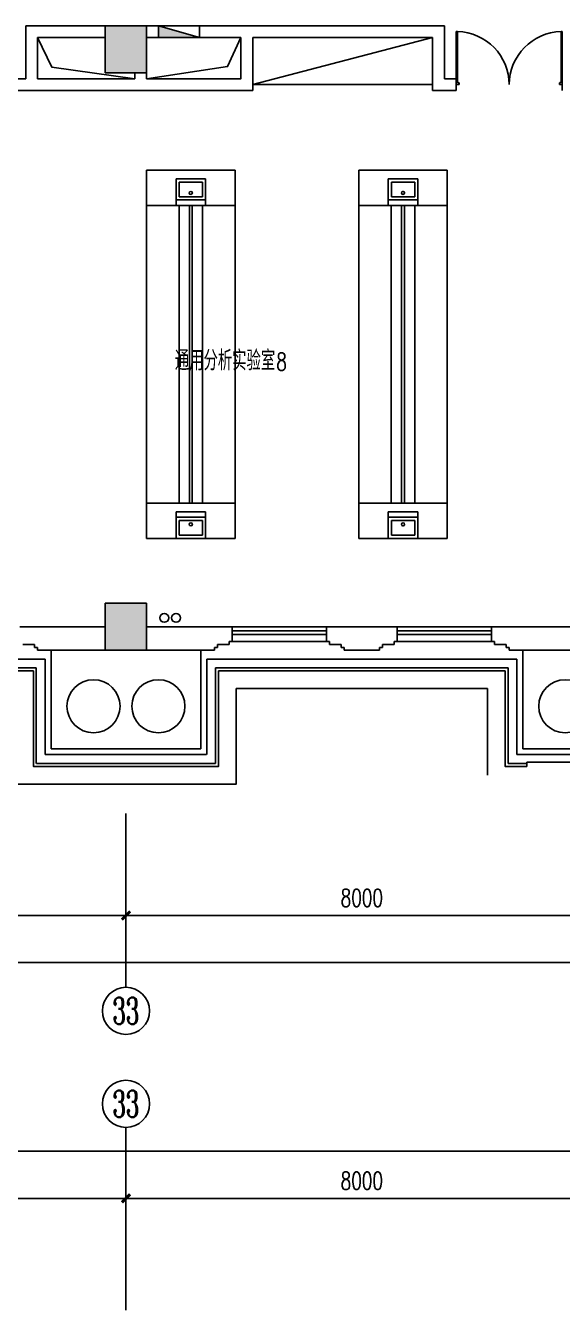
# Model space of a CAD drawing. Extents: x 190999 to 834799, y -200814 to 215286.
# Drawn here: x 618085 to 627185, y 110386 to 132186 of the extents above; entities that cross this region are included whole.
import ezdxf
from ezdxf.enums import TextEntityAlignment as Align

# ---------------------------------------------------------------- set-up
doc = ezdxf.new("R2010")
doc.units = 0
doc.header["$LTSCALE"] = 1000
doc.header["$MEASUREMENT"] = 0
for name, color, linetype in [('A-墙线', 2, 'Continuous'), ('A-外包装修', 250, 'Continuous'), ('A-外窗', 145, 'Continuous'), ('A-家具', 250, 'Continuous'), ('A-门', 167, 'Continuous'), ('AXIS', 3, 'Continuous'), ('AXIS_TEXT', 7, 'Continuous'), ('COLUMN', 2, 'Continuous'), ('EQUIP_消火栓', 6, 'Continuous'), ('PUB_HATCH', 250, 'Continuous'), ('屋面排水', 7, 'Continuous'), ('房间名称', 7, 'Continuous'), ('洞口线', 177, 'Continuous'), ('雨水管', 3, 'Continuous')]:
    doc.layers.add(name, color=color, linetype=linetype)
doc.styles.add('_TCH_AXIS', font='COMPLEX', dxfattribs={"bigfont": 'GBCBIG'})
doc.styles.add('_TCH_DIM', font='SIMPLEX', dxfattribs={"bigfont": 'GBCBIG'})
doc.styles.add('COMPLEX', font='COMPLEX')
doc.styles.add('DIM_FONT', font='SIMPLEX', dxfattribs={"width": 0.7, "bigfont": 'GBCBIG'})
doc.styles.add('zz-1', font='arial.ttf', dxfattribs={"width": 0.8})
doc.dimstyles.new('DIMN', dxfattribs={"dimtxt": 300, "dimasz": 100, "dimexe": 250, "dimexo": 300, "dimgap": 150, "dimtad": 1, "dimdec": 0, "dimzin": 0, "dimdsep": 46, "dimtxsty": 'DIM_FONT', "dimblk": 'ARCHTICK', "dimcen": 0.09, "dimclrt": 7, "dimazin": 2, "dimtfac": 1, "dimtdec": 0, "dimtix": 1, "dimtmove": 2, "dimatfit": 3, "dimfxl": 0, "dimtolj": 1, "dimtzin": 0, "dimarcsym": 0})

# ---------------------------------------------------------------- blocks, each defined once
blk = doc.blocks.new('m1800')
at = {"layer": 'A-墙线'}
for p, q in [((-900, -100), (-900, 100)), ((900, -100), (900, 100))]:
    blk.add_line(p, q, dxfattribs=at)
at = {"layer": 'A-门'}
for p, q in [((-900, 900), (-900, 0)), ((-900, 900), (-880, 900)), ((-880, 900), (-880, 50)), ((880, 900), (880, 50)), ((900, 900), (880, 900)), ((900, 900), (900, 0)), ((-900, 50), (-870, 50)), ((-900, 0), (-850, 0)), ((-870, 50), (-870, 30)), ((-870, 30), (-850, 30)), ((-850, 30), (-850, 0)), ((850, 30), (850, 0)), ((870, 30), (850, 30)), ((900, 0), (850, 0)), ((870, 50), (870, 30)), ((900, 50), (870, 50))]:
    blk.add_line(p, q, dxfattribs=at)
for centre, start, end in [((-900, 0), 0, 88.7267), ((900, 0), 91.2733, 180)]:
    blk.add_arc(centre, 900, start, end, dxfattribs=at)
blk = doc.blocks.new('$TwtSys$00000434')
for p, q in [((-0.5, 0.5), (-0.5, -0.5)), ((-0.5, -0.5), (0.5, 0.5)), ((0.5, 0.5), (-0.5, 0.5)), ((0.5, -0.5), (0.5, 0.5)), ((-0.5, -0.5), (0.5, -0.5))]:
    blk.add_line(p, q)
blk.add_solid([(0.5, -0.5), (0.5, 0.5), (-0.5, -0.5)])
blk = doc.blocks.new('_ArchTick')
at = {"const_width": 0.5}
blk.add_lwpolyline([(-0.7, -0.7), (0.7, 0.7)], dxfattribs=at)
blk = doc.blocks.new('*D240')
at = {"layer": 'AXIS', "color": 0, "lineweight": -2}
for p, q in [((619785, 110686), (619785, 112536)), ((627785, 110686), (627785, 112536)), ((619785, 112286), (627785, 112286))]:
    blk.add_line(p, q, dxfattribs=at)
at = {"layer": 'Defpoints', "color": 0}
for p in [(627785, 112286), (619785, 110386), (627785, 110386)]:
    blk.add_point(p, dxfattribs=at)
at = {"layer": 'AXIS', "color": 0, "lineweight": -2, "xscale": 100, "yscale": 100, "zscale": 100, "rotation": 180}
blk.add_blockref('_ArchTick', (619785, 112286), dxfattribs=at)
at = {"layer": 'AXIS', "color": 0, "lineweight": -2, "xscale": 100, "yscale": 100, "zscale": 100}
blk.add_blockref('_ArchTick', (627785, 112286), dxfattribs=at)
at = {"layer": 'AXIS', "color": 7, "insert": (623785, 112586), "char_height": 300, "attachment_point": 5, "style": 'DIM_FONT'}
blk.add_mtext('\\A1;8000', dxfattribs=at)
blk = doc.blocks.new('*D241')
at = {"layer": 'AXIS', "color": 0, "lineweight": -2}
for p, q in [((611785, 110686), (611785, 112536)), ((619785, 110686), (619785, 112536)), ((611785, 112286), (619785, 112286))]:
    blk.add_line(p, q, dxfattribs=at)
at = {"layer": 'Defpoints', "color": 0}
for p in [(619785, 112286), (611785, 110386), (619785, 110386)]:
    blk.add_point(p, dxfattribs=at)
at = {"layer": 'AXIS', "color": 0, "lineweight": -2, "xscale": 100, "yscale": 100, "zscale": 100, "rotation": 180}
blk.add_blockref('_ArchTick', (611785, 112286), dxfattribs=at)
at = {"layer": 'AXIS', "color": 0, "lineweight": -2, "xscale": 100, "yscale": 100, "zscale": 100}
blk.add_blockref('_ArchTick', (619785, 112286), dxfattribs=at)
at = {"layer": 'AXIS', "color": 7, "insert": (615785, 112586), "char_height": 300, "attachment_point": 5, "style": 'DIM_FONT'}
blk.add_mtext('\\A1;8000', dxfattribs=at)
blk = doc.blocks.new('*D249')
at = {"layer": 'AXIS', "color": 0, "lineweight": -2}
for p, q in [((565235, 110686), (565235, 113336)), ((642484, 110686), (642484, 113336)), ((565235, 113086), (642484, 113086))]:
    blk.add_line(p, q, dxfattribs=at)
at = {"layer": 'Defpoints', "color": 0}
for p in [(642484, 113086), (565235, 110386), (642484, 110386)]:
    blk.add_point(p, dxfattribs=at)
at = {"layer": 'AXIS', "color": 0, "lineweight": -2, "xscale": 100, "yscale": 100, "zscale": 100, "rotation": 180}
blk.add_blockref('_ArchTick', (565235, 113086), dxfattribs=at)
at = {"layer": 'AXIS', "color": 0, "lineweight": -2, "xscale": 100, "yscale": 100, "zscale": 100}
blk.add_blockref('_ArchTick', (642484, 113086), dxfattribs=at)
at = {"layer": 'AXIS', "color": 7, "insert": (603859, 113386), "char_height": 300, "attachment_point": 5, "style": 'DIM_FONT'}
blk.add_mtext('\\A1;77250', dxfattribs=at)
blk = doc.blocks.new('*D308')
at = {"layer": 'AXIS', "color": 0, "lineweight": -2}
for p, q in [((619785, 118486), (619785, 116836)), ((627785, 118486), (627785, 116836)), ((619785, 117086), (627785, 117086))]:
    blk.add_line(p, q, dxfattribs=at)
at = {"layer": 'Defpoints', "color": 0}
for p in [(619785, 118786), (627785, 118786), (627785, 117086)]:
    blk.add_point(p, dxfattribs=at)
at = {"layer": 'AXIS', "color": 0, "lineweight": -2, "xscale": 100, "yscale": 100, "zscale": 100, "rotation": 180}
blk.add_blockref('_ArchTick', (619785, 117086), dxfattribs=at)
at = {"layer": 'AXIS', "color": 0, "lineweight": -2, "xscale": 100, "yscale": 100, "zscale": 100}
blk.add_blockref('_ArchTick', (627785, 117086), dxfattribs=at)
at = {"layer": 'AXIS', "color": 7, "insert": (623785, 117386), "char_height": 300, "attachment_point": 5, "style": 'DIM_FONT'}
blk.add_mtext('\\A1;8000', dxfattribs=at)
blk = doc.blocks.new('*D309')
at = {"layer": 'AXIS', "color": 0, "lineweight": -2}
for p, q in [((611785, 118486), (611785, 116836)), ((619785, 118486), (619785, 116836)), ((611785, 117086), (619785, 117086))]:
    blk.add_line(p, q, dxfattribs=at)
at = {"layer": 'Defpoints', "color": 0}
for p in [(611785, 118786), (619785, 118786), (619785, 117086)]:
    blk.add_point(p, dxfattribs=at)
at = {"layer": 'AXIS', "color": 0, "lineweight": -2, "xscale": 100, "yscale": 100, "zscale": 100, "rotation": 180}
blk.add_blockref('_ArchTick', (611785, 117086), dxfattribs=at)
at = {"layer": 'AXIS', "color": 0, "lineweight": -2, "xscale": 100, "yscale": 100, "zscale": 100}
blk.add_blockref('_ArchTick', (619785, 117086), dxfattribs=at)
at = {"layer": 'AXIS', "color": 7, "insert": (615785, 117386), "char_height": 300, "attachment_point": 5, "style": 'DIM_FONT'}
blk.add_mtext('\\A1;8000', dxfattribs=at)
blk = doc.blocks.new('*D317')
at = {"layer": 'AXIS', "color": 0, "lineweight": -2}
for p, q in [((564785, 118486), (564785, 116036)), ((638085, 118486), (638085, 116036)), ((564785, 116286), (638085, 116286))]:
    blk.add_line(p, q, dxfattribs=at)
at = {"layer": 'Defpoints', "color": 0}
for p in [(564785, 118786), (638085, 118786), (638085, 116286)]:
    blk.add_point(p, dxfattribs=at)
at = {"layer": 'AXIS', "color": 0, "lineweight": -2, "xscale": 100, "yscale": 100, "zscale": 100, "rotation": 180}
blk.add_blockref('_ArchTick', (564785, 116286), dxfattribs=at)
at = {"layer": 'AXIS', "color": 0, "lineweight": -2, "xscale": 100, "yscale": 100, "zscale": 100}
blk.add_blockref('_ArchTick', (638085, 116286), dxfattribs=at)
at = {"layer": 'AXIS', "color": 7, "insert": (601435, 116586), "char_height": 300, "attachment_point": 5, "style": 'DIM_FONT'}
blk.add_mtext('\\A1;73300', dxfattribs=at)
blk = doc.blocks.new('_AXISO')
blk.add_circle((0, 0), 0.5)
at = {"layer": 'AXIS_TEXT', "style": 'COMPLEX', "width": 1.041667}
blk.add_attdef('A', text='', height=0.56, dxfattribs=at).set_placement((-0.25, -0.28), (0.25, -0.28), align=Align.FIT)
blk = doc.blocks.new('$plan$00001609')
at = {"linetype": 'Continuous'}
for p, q in [((0, -251), (0, 251)), ((0, 251), (450, 251)), ((93, -251), (93, 251)), ((450, 251), (450, -251)), ((146, -199), (146, 199)), ((146, 199), (397, 199)), ((397, 199), (397, -199)), ((146, -199), (397, -199)), ((0, -251), (450, -251))]:
    blk.add_line(p, q, dxfattribs=at)
blk.add_line((238, 2), (238, 0))
blk.add_arc((212, 0), 26, 4.716, 0, dxfattribs=at)
at = {"style": 'zz-1'}
for tag in ['YSIZE', 'XSIZE']:
    blk.add_attdef(tag, (0, 0), '', height=0.5, dxfattribs=at)

msp = doc.modelspace()

# ---------------------------------------------------------------- hatches: boundary and pattern name
at = {"layer": 'PUB_HATCH'}
for points in [[(619434.6, 131386.5), (620134.6, 131386.5), (620134.6, 132186.5), (619434.6, 132186.5)], [(619434.6, 121586.5), (620134.6, 121586.5), (620134.6, 122386.5), (619434.6, 122386.5)]]:
    msp.add_hatch(color=256, dxfattribs=at).paths.add_polyline_path(points)

# ---------------------------------------------------------------- linework, layer by layer
at = {"layer": 'A-墙线'}
for p, q in [((618084.6, 131286.5), (618084.6, 132186.5)), ((619434.6, 132186.5), (618084.6, 132186.5)), ((620134.6, 132186.5), (625184.6, 132186.5)), ((625184.6, 131286.5), (625184.6, 132186.5)), ((618284.6, 131286.5), (618284.6, 131986.5)), ((619434.6, 131986.5), (618284.6, 131986.5)), ((620134.6, 131986.5), (621734.6, 131986.5)), ((621934.6, 131986.5), (624984.6, 131986.5)), ((624984.6, 131086.5), (624984.6, 131986.5)), ((617884.6, 131286.5), (618084.6, 131286.5)), ((618284.6, 131286.5), (619934.6, 131286.5)), ((619934.6, 131286.5), (619934.6, 131386.5)), ((625384.6, 131286.5), (625184.6, 131286.5)), ((617884.6, 131086.5), (621934.6, 131086.5)), ((625384.6, 131086.5), (624984.6, 131086.5)), ((617984.6, 121986.5), (619434.6, 121986.5)), ((621584.6, 121986.5), (620134.6, 121986.5)), ((621584.6, 121736.5), (621584.6, 121986.5)), ((624384.6, 121986.5), (623184.6, 121986.5)), ((623184.6, 121736.5), (623184.6, 121986.5)), ((624384.6, 121736.5), (624384.6, 121986.5)), ((627384.6, 121986.5), (625984.6, 121986.5)), ((625984.6, 121736.5), (625984.6, 121986.5)), ((618234.6, 121686.5), (618034.6, 121686.5)), ((618234.6, 121636.5), (618234.6, 121686.5)), ((621334.6, 121636.5), (621334.6, 121686.5)), ((621334.6, 121686.5), (621534.6, 121686.5)), ((621534.6, 121736.5), (621584.6, 121736.5)), ((621534.6, 121686.5), (621534.6, 121736.5)), ((623234.6, 121736.5), (623184.6, 121736.5)), ((623234.6, 121686.5), (623234.6, 121736.5)), ((623434.6, 121686.5), (623234.6, 121686.5)), ((623434.6, 121636.5), (623434.6, 121686.5)), ((624134.6, 121636.5), (624134.6, 121686.5)), ((624134.6, 121686.5), (624334.6, 121686.5)), ((624334.6, 121736.5), (624384.6, 121736.5)), ((624334.6, 121686.5), (624334.6, 121736.5)), ((626034.6, 121736.5), (625984.6, 121736.5)), ((626034.6, 121686.5), (626034.6, 121736.5)), ((626234.6, 121686.5), (626034.6, 121686.5)), ((626234.6, 121636.5), (626234.6, 121686.5)), ((618284.6, 121636.5), (618234.6, 121636.5)), ((618284.6, 121586.5), (618284.6, 121636.5)), ((618284.6, 121586.5), (619434.6, 121586.5)), ((621284.6, 121586.5), (620134.6, 121586.5)), ((621284.6, 121586.5), (621284.6, 121636.5)), ((621284.6, 121636.5), (621334.6, 121636.5)), ((623484.6, 121636.5), (623434.6, 121636.5)), ((623484.6, 121586.5), (623484.6, 121636.5)), ((624084.6, 121586.5), (623484.6, 121586.5)), ((624084.6, 121586.5), (624084.6, 121636.5)), ((624084.6, 121636.5), (624134.6, 121636.5)), ((626284.6, 121636.5), (626234.6, 121636.5)), ((626284.6, 121586.5), (626284.6, 121636.5)), ((627384.6, 121586.5), (626284.6, 121586.5))]:
    msp.add_line(p, q, dxfattribs=at)
for points in [[(620134.6, 131386.5), (620134.6, 131286.5), (621734.6, 131286.5), (621734.6, 131986.5)], [(621934.6, 131086.5), (621934.6, 131986.5)]]:
    msp.add_lwpolyline(points, dxfattribs=at)
at = {"layer": 'A-外包装修'}
for p, q in [((618414.6, 121436.5), (613154.6, 121436.5)), ((618414.6, 119816.5), (618414.6, 121436.5)), ((618514.6, 119916.5), (618514.6, 121586.5)), ((621054.6, 119916.5), (621054.6, 121586.5)), ((621154.6, 119816.5), (621154.6, 121436.5)), ((626414.6, 121436.5), (621154.6, 121436.5)), ((626414.6, 119816.5), (626414.6, 121436.5)), ((626514.6, 119916.5), (626514.6, 121586.5)), ((618264.6, 121286.5), (613304.6, 121286.5)), ((618214.6, 121236.5), (613354.6, 121236.5)), ((618214.6, 121236.5), (618214.6, 119616.5)), ((618264.6, 119666.5), (618264.6, 121286.5)), ((621304.6, 119666.5), (621304.6, 121286.5)), ((626264.6, 121286.5), (621304.6, 121286.5)), ((621354.6, 121236.5), (621354.6, 119616.5)), ((626214.6, 121236.5), (621354.6, 121236.5)), ((626214.6, 121236.5), (626214.6, 119616.5)), ((626264.6, 119666.5), (626264.6, 121286.5)), ((618516, 119916.5), (621053.2, 119916.5)), ((626516, 119916.5), (629053.2, 119916.5)), ((618416, 119816.5), (621153.2, 119816.5)), ((626416, 119816.5), (629153.2, 119816.5)), ((618216, 119616.5), (621353.2, 119616.5)), ((618266, 119666.5), (621303.2, 119666.5)), ((626216, 119616.5), (626584.6, 119616.5)), ((626266, 119666.5), (626584.6, 119666.5))]:
    msp.add_line(p, q, dxfattribs=at)
msp.add_lwpolyline([(628984.6, 119616.5), (628984.6, 119686.5), (626584.6, 119686.5), (626584.6, 119616.5)], dxfattribs=at)
for centre in [(619234.6, 120636.5), (620334.6, 120636.5), (627234.6, 120636.5)]:
    msp.add_circle(centre, 450, dxfattribs=at)
at = {"layer": 'A-外窗'}
for p, q in [((621584.6, 121986.5), (623184.6, 121986.5)), ((621584.6, 121916.5), (623184.6, 121916.5)), ((625984.6, 121986.5), (624384.6, 121986.5)), ((625984.6, 121916.5), (624384.6, 121916.5)), ((621584.6, 121856.5), (623184.6, 121856.5)), ((621584.6, 121736.5), (623184.6, 121736.5)), ((625984.6, 121856.5), (624384.6, 121856.5)), ((625984.6, 121736.5), (624384.6, 121736.5))]:
    msp.add_line(p, q, dxfattribs=at)
at = {"layer": 'A-家具'}
for p, q in [((621934.6, 131186.5), (624984.6, 131986.5)), ((624984.6, 131186.5), (621934.6, 131186.5)), ((620134.6, 129736.5), (620134.6, 123486.5)), ((620134.6, 129736.5), (621634.6, 129736.5)), ((621634.6, 129736.5), (621634.6, 123486.5)), ((623734.6, 129736.5), (623734.6, 123486.5)), ((623734.6, 129736.5), (625234.6, 129736.5)), ((625234.6, 129736.5), (625234.6, 123486.5)), ((620134.6, 129136.5), (621634.6, 129136.5)), ((620684.6, 129136.5), (620684.6, 124086.5)), ((620859.6, 129136.5), (620859.6, 124086.5)), ((620909.6, 129136.5), (620909.6, 124086.5)), ((621084.6, 129136.5), (621084.6, 124086.5)), ((623734.6, 129136.5), (625234.6, 129136.5)), ((624284.6, 129136.5), (624284.6, 124086.5)), ((624459.6, 129136.5), (624459.6, 124086.5)), ((624509.6, 129136.5), (624509.6, 124086.5)), ((624684.6, 129136.5), (624684.6, 124086.5)), ((620134.6, 124086.5), (621634.6, 124086.5)), ((623734.6, 124086.5), (625234.6, 124086.5)), ((620134.6, 123486.5), (621634.6, 123486.5)), ((623734.6, 123486.5), (625234.6, 123486.5))]:
    msp.add_line(p, q, dxfattribs=at)
at = {"layer": 'AXIS'}
for p, q in [((619784.6, 118816.5), (619784.6, 115867.4)), ((619784.6, 110386.5), (619784.6, 113490.2))]:
    msp.add_line(p, q, dxfattribs=at)
at = {"layer": 'COLUMN'}
for p, q in [((620134.6, 132186.5), (619434.6, 132186.5)), ((619434.6, 132186.5), (619434.6, 131386.5)), ((620134.6, 131386.5), (620134.6, 132186.5)), ((619434.6, 131386.5), (620134.6, 131386.5)), ((620134.6, 122386.5), (619434.6, 122386.5)), ((619434.6, 122386.5), (619434.6, 121586.5)), ((620134.6, 121586.5), (620134.6, 122386.5)), ((619434.6, 121586.5), (620134.6, 121586.5))]:
    msp.add_line(p, q, dxfattribs=at)
at = {"layer": '屋面排水'}
for points in [[(613353.2, 121236.5), (618214.6, 121236.5), (618214.6, 119616.5), (621354.6, 119616.5), (621354.6, 121236.5), (626214.6, 121236.5), (626214.6, 119616.5), (626584.6, 119616.5)], [(625914.8, 119470.3), (625914.8, 120936.5), (621654.8, 120936.5), (621654.8, 119316.5), (617914.8, 119316.5)]]:
    msp.add_lwpolyline(points, dxfattribs=at)
at = {"layer": '洞口线', "ltscale": 2}
for points in [[(619934.6, 131286.5), (618526.6, 131485), (618284.6, 131986.5)], [(620134.6, 131286.5), (621509.6, 131493.9), (621734.6, 131986.5)]]:
    msp.add_lwpolyline(points, dxfattribs=at)
at = {"layer": '雨水管'}
for centre in [(620434.6, 122136.5), (620634.6, 122136.5)]:
    msp.add_circle(centre, 75, dxfattribs=at)

# ---------------------------------------------------------------- block references
at = {"layer": 'A-家具', "rotation": 90}
for p in [(620884.6, 129136.5), (624484.6, 129136.5)]:
    msp.add_blockref('$plan$00001609', p, dxfattribs=at)
at = {"layer": 'A-家具', "yscale": -1, "rotation": 270}
for p in [(620884.6, 123936.5), (624484.6, 123936.5)]:
    msp.add_blockref('$plan$00001609', p, dxfattribs=at)
at = {"layer": 'A-门', "xscale": -1}
msp.add_blockref('m1800', (626284.6, 131186.5), dxfattribs=at)
at = {"layer": 'AXIS'}
ref = msp.add_blockref('_AXISO', (619784.6, 115467.4), dxfattribs=dict(at, xscale=800, yscale=800, zscale=800))
ref.add_attrib('A', '33', dxfattribs={"layer": 'AXIS_TEXT', "height": 452.55, "style": '_TCH_AXIS', "width": 0.636364}).set_placement((619558.3, 115241.1), (620010.9, 115241.1), align=Align.FIT)
ref = msp.add_blockref('_AXISO', (619784.6, 113890.2), dxfattribs=dict(at, xscale=800, yscale=800, zscale=800))
ref.add_attrib('A', '33', dxfattribs={"layer": 'AXIS_TEXT', "height": 452.55, "style": '_TCH_AXIS', "width": 0.636364}).set_placement((619558.3, 113663.9), (620010.9, 113663.9), align=Align.FIT)
at = {"layer": 'EQUIP_消火栓', "xscale": -700, "yscale": 200, "zscale": 700}
msp.add_blockref('$TwtSys$00000434', (620684.6, 132086.5), dxfattribs=at)

# ---------------------------------------------------------------- texts
at = {"layer": '房间名称', "style": '_TCH_DIM'}
msp.add_text('通用分析实验室', height=337.59, dxfattribs=at).set_placement((620613.9, 126335.9))
at = {"layer": '房间名称', "style": '_TCH_DIM', "width": 0.705882}
msp.add_text('8', height=297.5, dxfattribs=at).set_placement((622334.1, 126335.9))

# ---------------------------------------------------------------- dimensions: what is measured, and where the dimension line sits
at = {"layer": 'AXIS'}
for p1, p2, distance, picture, middle in [((564784.6, 118786.5), (638084.6, 118786.5), -2500, '*D317', (601434.6, 116586.5)), ((611784.6, 118786.5), (619784.6, 118786.5), -1700, '*D309', (615784.6, 117386.5)), ((619784.6, 118786.5), (627784.6, 118786.5), -1700, '*D308', (623784.6, 117386.5)), ((565234.6, 110386.5), (642484.4, 110386.5), 2700, '*D249', (603859.5, 113386.5)), ((611784.6, 110386.5), (619784.6, 110386.5), 1900, '*D241', (615784.6, 112586.5)), ((619784.6, 110386.5), (627784.6, 110386.5), 1900, '*D240', (623784.6, 112586.5))]:
    dim = msp.add_aligned_dim(p1=p1, p2=p2, distance=distance, dimstyle='DIMN', dxfattribs=at)
    dim.commit()
    dim.dimension.update_dxf_attribs({"geometry": picture, "text_midpoint": middle})

doc.saveas('drawing.dxf')
